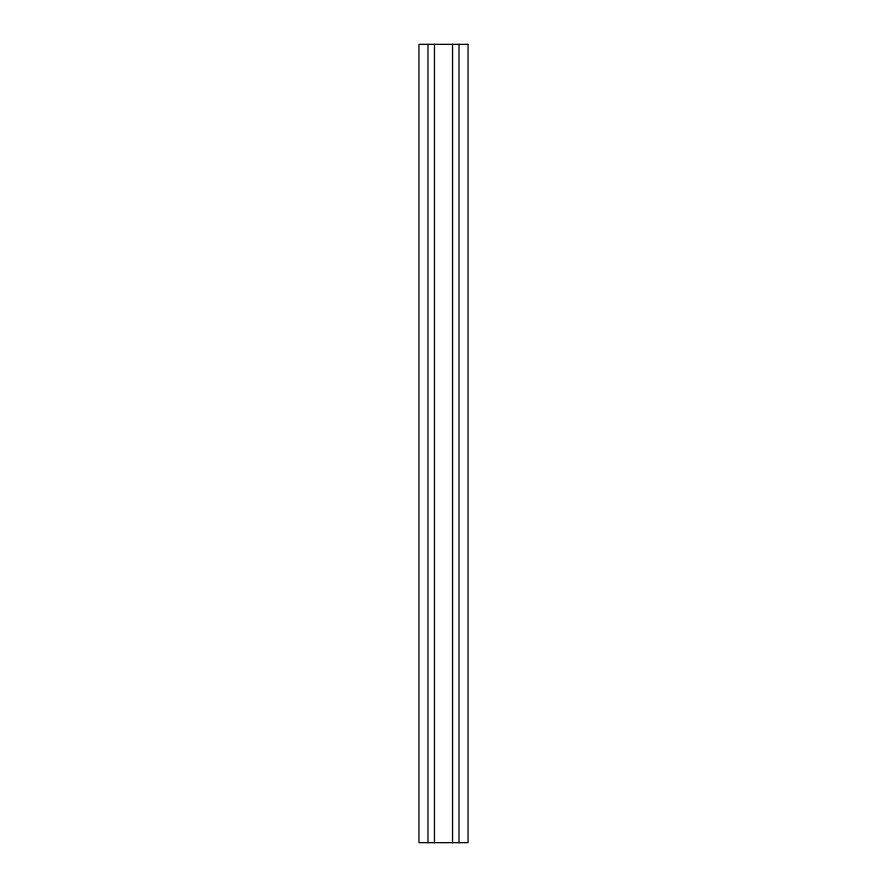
<?xml version="1.0" encoding="UTF-8"?>
<svg xmlns="http://www.w3.org/2000/svg" width="887" height="887" viewBox="0 0 887 887"><rect width="100%" height="100%" fill="white"/><g stroke="black" fill="none" stroke-linecap="round" stroke-linejoin="round"><path stroke-width="1.33" d="M459.011 44.35L459.011 842.65M452.547 44.35L452.547 842.65M434.453 44.35L434.453 842.65M427.989 44.35L427.989 842.65M468.059 44.35L418.941 44.35L418.941 842.65L468.059 842.65L468.059 44.35"/></g></svg>
